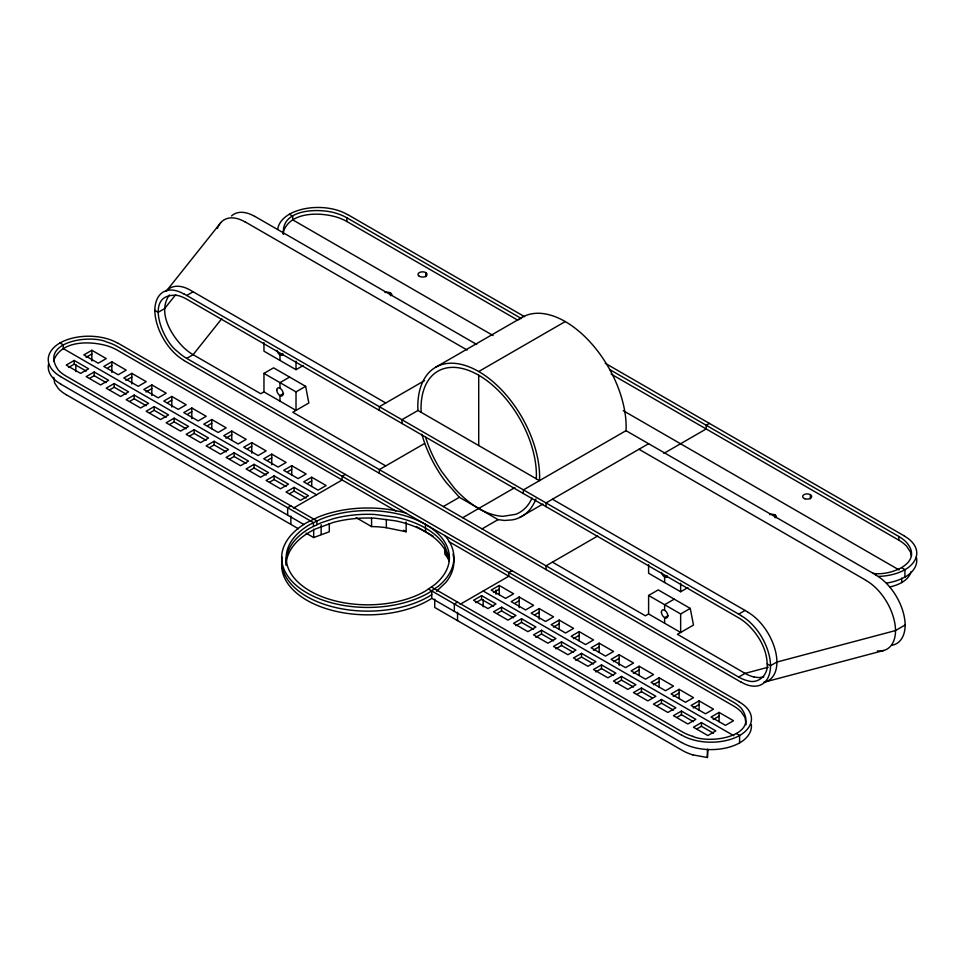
<?xml version="1.0" encoding="UTF-8"?>
<svg xmlns="http://www.w3.org/2000/svg" width="965" height="965" viewBox="0 0 965 965"><rect width="100%" height="100%" fill="white"/><g stroke="black" fill="none" stroke-linecap="round" stroke-linejoin="round"><path stroke-width="1.45" d="M536.275 478.785L536.407 475.166A81.591 47.104 60 0 0 478.712 375.228A81.591 47.104 60 0 0 421.017 408.545L421.162 412.32M523.211 493.453L523.452 489.882L626.02 430.667L626.152 427.049A86.126 49.722 60 0 0 586.093 337.834A86.126 49.722 60 0 0 518.603 319.753M692.761 754.859L707.405 757.537L707.84 750.336M767.187 663.92C768.502 674.523 758.406 684.378 747.839 680.783A44.438 25.657 60 0 1 738.671 677.056L186.703 358.389A44.438 25.657 60 0 1 177.536 351.525C161.77 340.428 143.387 292.021 177.536 295.447A44.438 25.657 60 0 1 186.703 299.174L738.671 617.841A44.438 25.657 60 0 1 747.839 624.705C758.502 634.934 766.717 648.854 767.187 663.92L770.396 665.766L776.801 662.074L895.399 630.603L905.013 625.055M282.878 233.687C288.101 211.709 318.752 211.866 336.339 217.004A44.438 25.657 0 0 1 346.869 221.504L517.457 319.994M746.114 724.799L745.04 717.586L741.325 712.025A44.438 25.657 0 0 0 733.521 705.946L448.677 541.486M53.57 361.006C60.711 340.404 89.359 340.754 106.922 345.747A44.438 25.657 0 0 1 117.453 350.259L395.903 511.016M911.153 571.557C908.403 580.773 898.379 585.043 889.73 586.961M166.233 291.213L220.804 222.626M175.678 294.687L164.593 308.607L158.188 312.31L154.979 310.465M221.745 318.715L193.121 354.686L186.703 358.389M169.406 294.94C157.198 312.117 170.974 335.12 183.953 347.822A44.438 25.657 60 0 0 193.121 354.686L260.755 393.744L263.964 391.887L296.014 410.39L296.014 391.887L263.964 373.383L263.964 391.887M436.53 591.292L445.854 582.426A86.126 49.722 0 0 0 453.912 561.413L453.755 559.23A64.281 37.116 0 0 0 453.031 554.2M872.722 573.27C889.272 576.382 924.482 563.524 906.642 542.559A44.438 25.657 0 0 0 898.825 536.48L609.832 369.619M692.761 736.355C710.252 744.461 761.373 736.186 741.325 708.322A44.438 25.657 0 0 0 733.521 702.243L117.453 346.556A44.438 25.657 0 0 0 106.922 342.044C89.431 333.95 38.323 342.225 58.358 370.09A44.438 25.657 0 0 0 66.175 376.169L316.906 520.931L316.906 524.634M431.753 594.645L428.689 596.575A86.126 49.722 0 0 1 331.393 606.478A86.126 49.722 0 0 1 281.997 557.082M431.753 590.942L431.753 598.336L428.689 600.266A86.126 49.722 0 0 1 331.393 610.182A86.126 49.722 0 0 1 281.997 560.774M74.221 360.464L66.211 365.084L80.602 373.395L88.611 368.775L74.221 360.464L74.221 364.155L86.223 371.091M91.844 350.283L83.834 354.903L98.237 363.214L106.246 358.594L91.844 350.283L91.844 360.922M186.703 295.471L193.121 291.768M68.491 367.46L74.221 364.155M86.126 357.291L91.844 353.986M94.208 371.995L86.199 376.627L100.589 384.939L108.611 380.306L94.208 371.995L94.208 375.699L106.21 382.623M111.831 361.815L103.822 366.447L118.225 374.758L126.234 370.138L111.831 361.815L111.831 372.466M89.938 378.171L94.208 375.699M108.092 367.677L111.831 365.518M114.196 383.539L106.186 388.171L120.577 396.482L128.598 391.85L114.196 383.539L114.196 387.242L126.198 394.166M131.831 373.358L123.809 377.991L138.212 386.302L146.222 381.67L131.831 373.358L131.831 383.998M109.926 389.703L114.196 387.242M125.945 380.451L131.831 377.062M134.183 395.083L126.174 399.703L140.564 408.014L148.586 403.394L134.183 395.083L134.183 398.786L146.185 405.71M151.819 384.902L143.797 389.522L158.2 397.845L166.209 393.213L151.819 384.902L151.819 395.541M129.913 401.247L134.183 398.786M145.932 391.995L151.819 388.606M154.171 406.615L146.161 411.247L160.564 419.558L168.573 414.938L154.171 406.615L154.171 410.318L166.173 417.254M171.806 396.446L163.785 401.066L178.187 409.377L186.197 404.757L171.806 396.446L171.806 407.085M149.901 412.791L154.171 410.318M168.067 402.296L171.806 400.137M282.395 353.492L279.983 354.879L279.983 360.428M174.158 418.159L166.149 422.791L180.552 431.102L188.561 426.47L174.158 418.159L174.158 421.862L186.161 428.786M191.794 407.978L183.784 412.61L198.175 420.921L206.184 416.289L191.794 407.978L191.794 418.629M169.888 424.335L174.158 421.862M188.054 413.84L191.794 411.681M263.964 373.383L273.578 367.834L305.628 386.338L308.836 402.996L292.805 412.248L385.759 465.914M263.964 342.635L263.964 351.176L296.014 369.679L303.227 365.518M194.146 429.702L186.136 434.322L200.539 442.645L208.549 438.014L194.146 429.702L194.146 433.406L206.148 440.33M211.781 419.522L203.772 424.154L218.162 432.465L226.184 427.833L211.781 419.522L211.781 428.774M289.609 377.086L279.983 382.635L279.983 388.183M189.876 435.866L194.146 433.406M208.042 425.384L211.781 423.225M283.589 393.503L279.983 395.59L279.983 401.138M296.014 391.887L305.628 386.338M214.146 441.246L206.124 445.866L220.527 454.177L228.536 449.557L214.146 441.246L214.146 444.937L226.136 451.873M231.769 431.066L223.759 435.685L238.15 443.996L246.172 439.377L231.769 431.066L231.769 440.317M209.863 447.41L214.146 444.937M225.894 438.158L231.769 434.769M234.133 452.778L226.112 457.41L240.514 465.721L248.524 461.089L234.133 452.778L234.133 456.481L246.123 463.405M251.756 442.609L243.747 447.229L258.137 455.54L266.159 450.92L251.756 442.609L251.756 453.248M229.851 458.954L234.133 456.481M248.017 448.46L251.756 446.3M254.121 464.322L246.099 468.954L260.502 477.265L268.511 472.633L254.121 464.322L254.121 468.025L266.111 474.949M271.744 454.141L263.734 458.773L278.137 467.084L286.147 462.452L271.744 454.141L271.744 464.78M249.839 470.486L254.121 468.025M268.005 460.003L271.744 457.844M435.649 367.267L522.198 317.304M424.516 380.62L379.354 406.687L379.354 410.39M274.108 475.866L266.099 480.486L280.489 488.797L288.499 484.177L274.108 475.866L274.108 479.569L286.11 486.493M291.732 465.685L283.722 470.317L298.125 478.628L306.134 473.996L291.732 465.685L291.732 474.937M269.838 482.03L274.108 479.569M287.992 471.547L291.732 469.388M478.712 371.525A86.126 49.722 60 0 1 539.616 477.012L539.471 480.63L417.954 410.475L417.809 406.687A86.126 49.722 60 0 1 478.712 371.525L565.261 321.562M417.954 410.475L401.923 419.727L402.164 423.563M294.096 487.397L286.086 492.029L300.477 500.34L308.498 495.721L294.096 487.397L294.096 491.101L306.098 498.036M311.719 477.229L303.71 481.849L318.112 490.16L326.122 485.54L311.719 477.229L311.719 486.481M289.826 493.573L294.096 491.101M307.98 483.091L311.719 480.932M290.863 505.889L287.654 507.747L287.654 515.141M345.349 474.43L342.153 476.288L342.153 479.991L293.432 508.109M424.54 443.526L379.354 469.605L379.354 473.308M443.345 506.553L459.364 497.301L498.061 519.64L504.454 520.449L511.45 519.966A64.281 37.116 60 0 0 519.797 517.385L521.775 516.444A86.126 49.722 60 0 0 535.937 498.941M462.693 517.722L514.888 487.59M482.03 528.892L498.061 519.64M519.797 517.385L542.885 504.068M648.601 443.707L546.021 502.922L546.021 506.625M709.396 423.406L706.187 425.251L706.187 428.955L663.884 453.381M457.543 602.124L454.334 603.969L454.334 611.376M512.029 570.665L508.82 572.51L508.82 576.214L460.1 604.343M481.583 595.646L473.562 600.266L487.964 608.589L495.974 603.957L481.583 595.646L481.583 599.349L493.573 606.273M499.207 585.466L491.197 590.097L505.588 598.409L513.609 593.777L499.207 585.466L499.207 594.717M475.854 602.655L481.583 599.349M493.489 592.474L499.207 589.169M597.673 536.021L546.021 565.84L546.021 569.543M501.571 607.19L493.549 611.81L507.952 620.121L515.961 615.501L501.571 607.19L501.571 610.881L513.561 617.817M519.194 597.009L511.185 601.629L525.587 609.952L533.597 605.32L519.194 597.009L519.194 607.648M497.289 613.354L501.571 610.881M515.455 602.872L519.194 600.712M521.558 618.722L513.549 623.354L527.939 631.665L535.949 627.033L521.558 618.722L521.558 622.425L533.561 629.349M539.182 608.553L531.172 613.173L545.575 621.484L553.584 616.864L539.182 608.553L539.182 619.192M515.829 625.73L521.558 622.425M534.61 614.898L539.182 612.244M541.546 630.266L533.536 634.898L547.927 643.209L555.949 638.577L541.546 630.266L541.546 633.969L553.548 640.893M559.169 620.085L551.16 624.717L565.562 633.028L573.572 628.396L559.169 620.085L559.169 629.337M535.816 637.274L541.546 633.969M553.452 627.093L559.169 623.788M667.02 575.55L664.62 576.937L664.62 582.498M561.534 641.809L553.524 646.429L567.915 654.74L575.936 650.121L561.534 641.809L561.534 645.513L573.536 652.437M579.169 631.629L571.147 636.261L585.55 644.572L593.559 639.94L579.169 631.629L579.169 640.881M555.816 648.818L561.534 645.513M573.439 638.637L579.169 635.332M648.601 595.453L680.651 613.957L680.651 632.461L648.601 613.957L648.601 595.453L658.214 589.892L690.264 608.408L693.473 625.055L677.442 634.307L745.077 673.365A44.438 25.657 60 0 0 754.244 677.08M648.601 564.706L648.601 573.246L680.651 591.75L687.864 587.589M648.601 613.957L645.392 615.803L552.438 562.137M674.233 599.144L664.62 604.705L664.62 610.254M581.521 653.353L573.512 657.973L587.902 666.284L595.924 661.664L581.521 653.353L581.521 657.044L593.523 663.98M599.156 643.173L591.135 647.792L605.538 656.103L613.547 651.484L599.156 643.173L599.156 652.424M575.803 660.35L581.521 657.044M593.427 650.181L599.156 646.876M668.226 615.573L664.62 617.66L664.62 623.209M680.651 613.957L690.264 608.408M601.509 664.885L593.499 669.517L607.902 677.828L615.911 673.196L601.509 664.885L601.509 668.588L613.511 675.512M619.144 654.704L611.122 659.336L625.525 667.647L633.535 663.027L619.144 654.704L619.144 665.355M595.791 671.893L601.509 668.588M613.414 661.713L619.144 658.407M621.496 676.429L613.487 681.061L627.889 689.372L635.899 684.74L621.496 676.429L621.496 680.132L633.498 687.056M639.132 666.248L631.122 670.88L645.513 679.191L653.522 674.559L639.132 666.248L639.132 675.5M615.779 683.437L621.496 680.132M633.402 673.256L639.132 669.951M738.671 614.138L745.077 610.447M641.484 687.973L633.474 692.593L647.877 700.904L655.886 696.284L641.484 687.973L641.484 691.676L652.292 697.9M659.119 677.792L651.11 682.412L665.5 690.735L673.522 686.103L659.119 677.792L659.119 687.044M636.912 694.318L641.484 691.676M653.389 684.8L659.119 681.495M661.483 699.504L653.462 704.136L667.864 712.447L675.874 707.827L661.483 699.504L661.483 703.208L673.474 710.144M679.107 689.336L671.097 693.956L685.488 702.267L693.509 697.647L679.107 689.336L679.107 698.588M657.201 705.68L661.483 703.208M673.232 696.428L679.107 693.027M738.671 677.068L745.077 673.365L768.224 667.225M681.471 711.048L673.449 715.68L687.852 723.991L695.861 719.359L681.471 711.048L681.471 714.751L693.461 721.675M699.094 700.867L691.085 705.499L705.475 713.811L713.497 709.178L699.094 700.867L699.094 710.119M677.189 717.224L681.471 714.751M693.22 707.96L699.094 704.571M701.458 722.592L693.437 727.212L707.84 735.535L715.849 730.903L701.458 722.592L701.458 726.295L713.449 733.219M719.082 712.411L711.072 717.043L725.475 725.354L733.484 720.722L719.082 712.411L719.082 721.663M697.188 728.756L701.458 726.295M713.207 719.504L719.082 716.114M306.074 533.175L313.673 537.565L329.294 531.775L329.294 523.452M763.882 676.875L759.346 677.623L754.244 677.08M765.366 681.893L883.964 650.434M356.218 517.71L371.573 526.588A64.281 37.116 0 0 1 386.338 527.71L406.144 531.739L406.144 522.017M406.144 513.235L404.19 512.644A86.126 49.722 0 0 0 318.39 516.975L306.894 522.548A86.126 49.722 0 0 0 306.894 592.872A86.126 49.722 0 0 0 428.689 592.872L438.339 586.225A86.126 49.722 0 0 0 445.854 536.697L444.829 535.563M347.593 214.52L524.61 316.725M605.224 363.262L904.519 536.058M283.517 234.326C280.369 208.549 319.499 207.849 336.339 213.301A44.438 25.657 0 0 1 346.869 217.8L521.353 318.546M611.135 374.082L898.837 540.183A44.438 25.657 0 0 1 906.642 546.262L910.357 551.823L911.491 556.154M289.5 214.29L292.709 216.148L292.709 219.839L493.055 335.518M901.708 567.746L904.917 569.603L904.917 576.998A41.121 23.739 0 0 1 886.582 583.089M623.257 410.68L899.115 569.953M254.736 216.317L476.722 344.469M626.02 430.667L875.774 574.863M245.122 221.866L467.108 350.018M638.975 449.256L866.16 580.411M385.759 402.984L190.636 290.332A41.121 23.739 60 0 0 166.306 291.08M552.438 499.219L747.561 611.87M184.219 294.036L741.156 615.573M184.219 360.657L741.156 682.195M118.176 343.275L739.214 701.82M416.458 526.588L433.225 536.275M403.575 530.255L406.144 531.739M60.602 376.507A41.121 23.739 0 0 1 59.939 342.961L63.292 344.891L63.292 348.594L316.508 494.792M736.404 733.509L739.6 735.366L739.6 742.76M483.188 591.014L733.786 735.704M431.5 587.082L682.243 731.856A44.438 25.657 0 0 0 692.761 736.355M60.481 376.579L313.444 522.632L313.444 526.335M428.556 589.084L681.519 735.137M60.481 383.986L303.963 524.562M431.753 598.336L681.519 742.531M66.163 394.673L298.475 528.784M459.364 497.301L445.975 482.174A64.281 37.116 60 0 1 437.628 469.943L435.649 466.71A86.126 49.722 60 0 1 421.862 434.226M448.725 559.205L444.829 554.079L444.829 548.518M449.075 561.003L444.467 549.001A81.591 47.104 0 0 0 395.698 520.847L374.903 518.181A81.591 47.104 0 0 0 333.311 522.415L315.35 529.025A81.591 47.104 0 0 0 286.195 565.116M901.708 578.107L901.708 582.558M898.837 536.48L898.837 540.183M810.359 494.647L810.359 498.821M775.1 515.008L775.1 517.783M707.405 749.214L707.405 757.537M680.651 583.21L680.651 591.75M495.998 590.097L495.998 594.259M483.188 599.808L483.188 606.744M478.712 375.228L478.712 445.553M457.543 612.305L457.543 620.628M434.72 599.132L434.72 607.455L682.243 750.36A44.438 25.657 0 0 0 692.761 754.871M425.722 272.588L425.722 276.75M425.493 524.393A81.591 47.104 0 0 1 434.624 584.73L425.493 591.014A81.591 47.104 0 0 1 310.091 591.014A81.591 47.104 0 0 1 310.091 524.393L320.995 519.122A81.591 47.104 0 0 1 425.493 524.393L425.493 531.799M390.463 292.938L390.463 295.712M386.338 519.375L386.338 527.71M371.573 518.253L371.573 526.588M346.869 217.8L346.869 221.504M321.14 524.755L321.14 534.477M313.673 529.242L313.673 537.565M296.014 361.139L296.014 369.679M290.863 516.07L290.863 524.405M75.825 364.625L75.825 371.561M53.726 377.363L54.643 383.033L58.358 388.593A44.438 25.657 0 0 0 66.175 394.673M347.46 214.592A41.121 23.739 0 0 0 289.367 214.206A41.121 23.739 0 0 0 277.727 229.465M904.398 536.13A41.121 23.739 0 0 1 905.061 569.676A41.121 23.739 0 0 1 878.645 576.394M916.352 557.179A41.121 23.739 0 0 1 905.061 577.082M384.999 292.528A4.535 2.618 0 0 1 390.017 292.721A4.535 2.618 0 0 1 391.645 295.471M769.636 514.598A4.535 2.618 0 0 1 774.654 514.779A4.535 2.618 0 0 1 776.27 517.542M231.528 215.931A41.121 23.739 60 0 1 254.736 216.45M217.378 228.428A41.121 23.739 60 0 1 245.122 221.998M154.834 310.38A41.121 23.739 60 0 1 184.219 294.18M184.219 360.512A41.121 23.739 60 0 1 154.834 310.38M425.601 437.217A81.591 47.104 60 0 0 441.632 471.475L454.334 488.157A81.591 47.104 60 0 0 503.103 516.311L515.805 514.297A81.591 47.104 60 0 0 532.017 498.121M875.774 575.007A41.121 23.739 60 0 1 905.158 625.139A41.121 23.739 60 0 1 892.01 645.235M747.561 612.015A41.121 23.739 60 0 1 776.946 662.147A41.121 23.739 60 0 1 763.798 682.243M866.16 580.556A41.121 23.739 60 0 1 895.544 630.688A41.121 23.739 60 0 1 877.342 650.917M741.156 615.718A41.121 23.739 60 0 1 770.54 665.85A41.121 23.739 60 0 1 741.156 682.062M667.394 576.696A4.535 2.618 60 0 1 664.197 576.672A4.535 2.618 60 0 1 661.52 572.414M283.083 353.926A4.535 2.618 60 0 1 279.983 354.879A4.535 2.618 60 0 1 276.895 350.343M286.509 565.514A81.591 47.104 0 0 1 310.091 528.096L320.995 522.825L333.311 518.712A81.591 47.104 0 0 1 374.903 514.478L395.698 517.144A81.591 47.104 0 0 1 444.467 545.297L449.075 557.3A81.591 47.104 0 0 1 449.352 560.038M60.602 383.913A41.121 23.739 0 0 1 48.552 364.07M59.951 342.961A41.121 23.739 0 0 1 118.044 343.347M681.64 742.471A41.121 23.739 0 0 0 739.745 742.845A41.121 23.739 0 0 0 751.325 724.498M681.64 735.065A41.121 23.739 0 0 0 739.745 735.451A41.121 23.739 0 0 0 739.094 701.893M419.317 276.292A4.535 2.618 0 0 0 426.904 275.109A4.535 2.618 0 0 0 421.343 271.913A4.535 2.618 0 0 0 419.317 276.292M804.894 498.772A4.535 2.618 0 0 0 811.686 496.505A4.535 2.618 0 0 0 804.894 494.237A4.535 2.618 0 0 0 804.894 498.772M661.411 612.1A4.535 2.618 60 0 0 666.224 618.082A4.535 2.618 60 0 0 666.224 611.677A4.535 2.618 60 0 0 661.411 612.1M276.786 390.041A4.535 2.618 60 0 0 281.587 396.024A4.535 2.618 60 0 0 281.587 389.607A4.535 2.618 60 0 0 276.786 390.041"/></g></svg>
